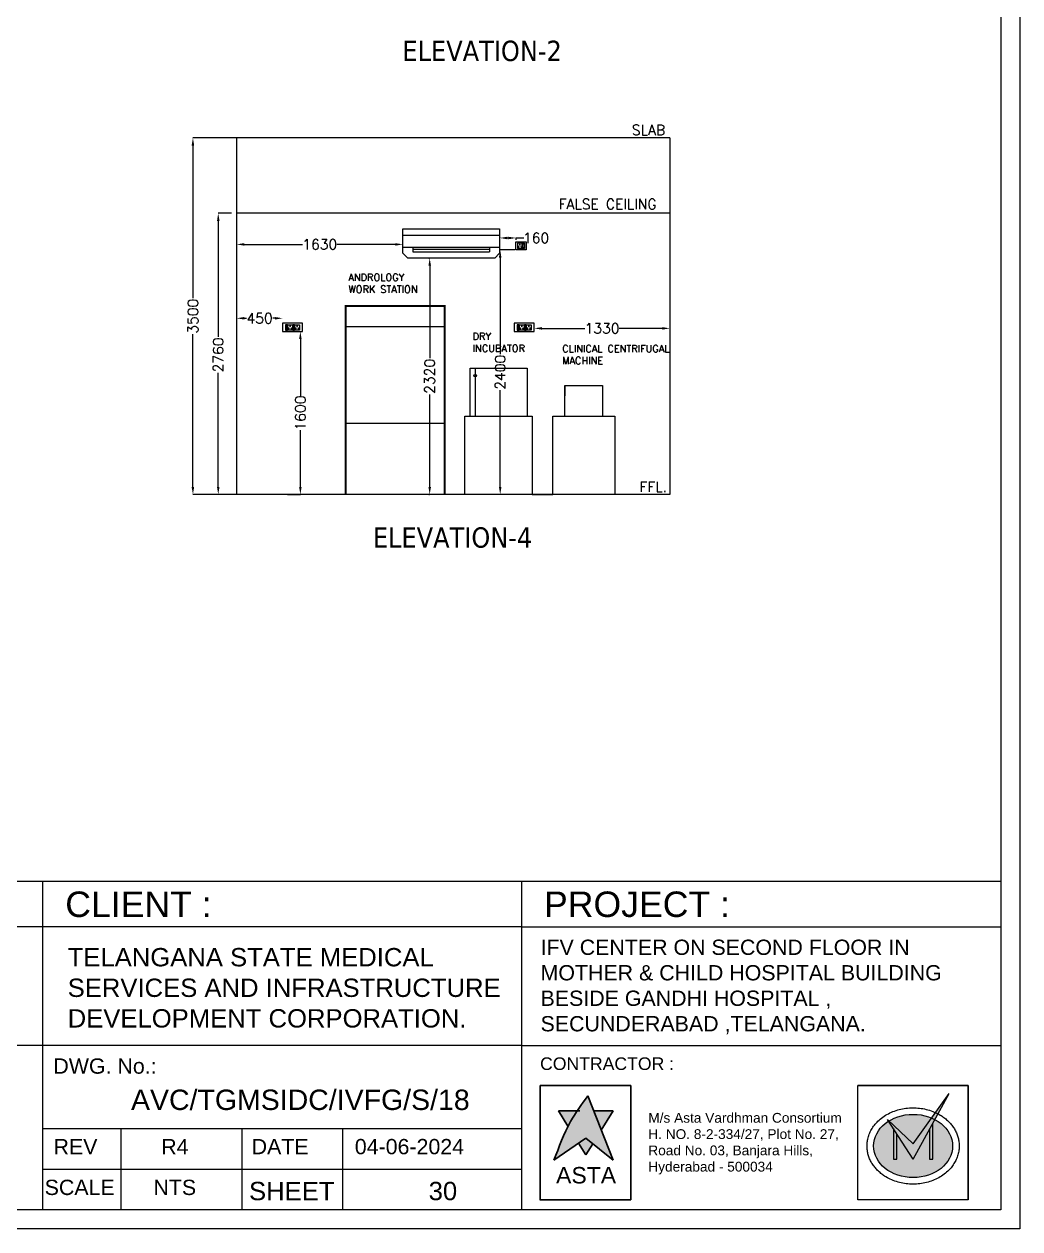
# Model space of a CAD drawing. Extents: x 3552052 to 4102982, y -707811 to -630695.
# Drawn here: x 3992514 to 4002281, y -704834 to -693012 of the extents above; entities that cross this region are included whole.
import ezdxf
from ezdxf.enums import TextEntityAlignment as Align

# ---------------------------------------------------------------- set-up
doc = ezdxf.new("R2010")
doc.units = 0
doc.header["$LTSCALE"] = 6
doc.header["$MEASUREMENT"] = 0
doc.layers.get('0').update_dxf_attribs({"linetype": 'CONTINUOUS', "lineweight": 0})
doc.layers.get('Defpoints').update_dxf_attribs({"linetype": 'CONTINUOUS', "lineweight": 0})
for name, color, linetype, lineweight in [('0.0', 8, 'CONTINUOUS', 0), ('ELE-2NOS OF 6-16 RAW POWER SOCKET', 1, 'CONTINUOUS', 0), ('ELE-4M UPS P.SB', 3, 'CONTINUOUS', 0), ('ELE-SOCKET NMBERING', 7, 'CONTINUOUS', 9), ('EQP', 6, 'CONTINUOUS', 0), ('hatch', 252, 'CONTINUOUS', 0), ('HVAC', 3, 'CONTINUOUS', 15), ('HVAC_HI-WALL_1.5TR', 5, 'CONTINUOUS', 0), ('MEP_HVAC_RA_DUCT', 1, 'CONTINUOUS', 0), ('MEP_HVAC_TEXT', 7, 'CONTINUOUS', 0), ('TITLE', 7, 'CONTINUOUS', 0)]:
    doc.layers.add(name, color=color, linetype=linetype, lineweight=lineweight)
doc.layers.add('ELE-6A AC SOCKET', color=7, linetype='CONTINUOUS', lineweight=0, true_color=0x00ceb6)
doc.styles.add('Annotation', font='tahoma.ttf')
doc.styles.add('ARIAL', font='arial.ttf')
doc.styles.add('ROMANS', font='romans.shx')
doc.styles.get("Standard").update_dxf_attribs({"font": 'SIMPLEX'})
doc.dimstyles.new('AEPL1', dxfattribs={"dimtxt": 100, "dimasz": 75, "dimexe": 1.25, "dimexo": 50, "dimtad": 0, "dimdec": 0, "dimtxsty": 'ROMANS', "dimcen": 2.5, "dimclrd": 7, "dimclre": 7, "dimadec": 0, "dimazin": 0, "dimtfac": 1, "dimtdec": 0, "dimtmove": 0, "dimatfit": 3, "dimfxl": 1, "dimlwd": 0, "dimlwe": 0, "dimarcsym": 0})

# ---------------------------------------------------------------- blocks, each defined once
blk = doc.blocks.new('*D554')
at = {"layer": 'Defpoints', "color": 0, "linetype": 'ByBlock', "transparency": 16777216}
for p in [(3994418, -694868), (3994599, -694868), (3994798, -697628)]:
    blk.add_point(p, dxfattribs=at)
at = {"layer": 'ELE-4M UPS P.SB', "color": 7, "linetype": 'ByBlock', "lineweight": 0, "transparency": 16777216}
for p, q in [((3994549, -694868), (3994417, -694868)), ((3994418, -694943), (3994418, -696081)), ((3994418, -697553), (3994418, -696435)), ((3994748, -697628), (3994417, -697628))]:
    blk.add_line(p, q, dxfattribs=at)
at = {"layer": 'ELE-4M UPS P.SB', "color": 7, "linetype": 'ByBlock', "transparency": 16777216}
for points in [[(3994406, -694943), (3994431, -694943), (3994418, -694868)], [(3994406, -697553), (3994431, -697553), (3994418, -697628)]]:
    blk.add_solid(points, dxfattribs=at)
at = {"layer": 'ELE-4M UPS P.SB', "color": 0, "linetype": 'ByBlock', "transparency": 16777216, "insert": (3994418, -696258), "char_height": 100, "attachment_point": 5, "rotation": 90, "style": 'ROMANS'}
blk.add_mtext('2760', dxfattribs=at)
blk = doc.blocks.new('*D555')
at = {"layer": 'Defpoints', "color": 0, "linetype": 'ByBlock', "transparency": 16777216}
for p in [(3994170, -694128), (3994844, -694128), (3994798, -697628)]:
    blk.add_point(p, dxfattribs=at)
at = {"layer": 'ELE-4M UPS P.SB', "color": 7, "linetype": 'ByBlock', "lineweight": 0, "transparency": 16777216}
for p, q in [((3994794, -694128), (3994169, -694128)), ((3994170, -694203), (3994170, -695701)), ((3994170, -697553), (3994170, -696055)), ((3994748, -697628), (3994169, -697628))]:
    blk.add_line(p, q, dxfattribs=at)
at = {"layer": 'ELE-4M UPS P.SB', "color": 7, "linetype": 'ByBlock', "transparency": 16777216}
for points in [[(3994157, -694203), (3994182, -694203), (3994170, -694128)], [(3994157, -697553), (3994182, -697553), (3994170, -697628)]]:
    blk.add_solid(points, dxfattribs=at)
at = {"layer": 'ELE-4M UPS P.SB', "color": 0, "linetype": 'ByBlock', "transparency": 16777216, "insert": (3994170, -695878), "char_height": 100, "attachment_point": 5, "rotation": 90, "style": 'ROMANS'}
blk.add_mtext('3500', dxfattribs=at)
blk = doc.blocks.new('RTUH 6U')
at = {"layer": 'ELE-2NOS OF 6-16 RAW POWER SOCKET', "color": 30, "lineweight": 0, "ltscale": 300}
for p, q in [((-312, -26), (-227, -26)), ((-312, -124), (-312, -26)), ((-227, -124), (-312, -124)), ((-227, -26), (-227, -124)), ((-187, -26), (-221, -26)), ((-221, -26), (-221, -124)), ((-187, -124), (-221, -124)), ((-221, -124), (-187, -124)), ((-190, -37), (-218, -37)), ((-218, -37), (-218, -113)), ((-190, -40), (-218, -40)), ((-218, -113), (-190, -113)), ((-190, -113), (-190, -37)), ((-187, -124), (-187, -26)), ((-187, -124), (-187, -26)), ((-181, -124), (-181, -26)), ((-181, -26), (-96, -26)), ((-96, -124), (-181, -124)), ((-96, -26), (-96, -124)), ((-57, -26), (-91, -26)), ((-91, -26), (-91, -124)), ((-57, -124), (-91, -124)), ((-91, -124), (-57, -124)), ((-60, -37), (-88, -37)), ((-88, -37), (-88, -113)), ((-60, -40), (-88, -40)), ((-88, -113), (-60, -113)), ((-60, -113), (-60, -37)), ((-57, -124), (-57, -26)), ((-57, -124), (-57, -26))]:
    blk.add_line(p, q, dxfattribs=at)
blk.add_lwpolyline([(0, 0), (-368, 0), (-368, -150), (0, -150)], close=True, dxfattribs=at)
for centre, radius, start, end in [((-293, -56), 5.7, 87.49, 354.7311), ((-289, -52), 4.6, 284.9049, 157.3162), ((-269, -99), 6.62, 127.1584, 52.8416), ((-269, -92), 4.22, 341.4031, 198.5969), ((-249, -52), 4.6, 22.6838, 255.0951), ((-245, -56), 5.7, 185.2689, 92.51), ((-163, -56), 5.7, 87.49, 354.7311), ((-159, -52), 4.6, 284.9049, 157.3162), ((-139, -99), 6.62, 127.1584, 52.8416), ((-139, -92), 4.22, 341.4031, 198.5969), ((-119, -52), 4.6, 22.6838, 255.0951), ((-115, -56), 5.7, 185.2689, 92.51)]:
    blk.add_arc(centre, radius, start, end, dxfattribs=at)
blk = doc.blocks.new('FGF6')
at = {"layer": 'HVAC', "color": 5}
for p, q in [((3680007, -695087), (3680957, -695087)), ((3680007, -695206), (3680957, -695206))]:
    blk.add_line(p, q, dxfattribs=at)
at = {"layer": 'HVAC', "color": 8}
for p, q in [((3680107, -695206), (3680107, -695251)), ((3680107, -695226), (3680858, -695226)), ((3680107, -695251), (3680858, -695251)), ((3680858, -695206), (3680858, -695251))]:
    blk.add_line(p, q, dxfattribs=at)
at = {"layer": 'HVAC', "color": 5}
blk.add_lwpolyline([(3680007, -695026), (3680957, -695026), (3680957, -695265), (3680910, -695312), (3680055, -695312), (3680007, -695265)], close=True, dxfattribs=at)
blk = doc.blocks.new('EQ2WE')
at = {"layer": 'ELE-6A AC SOCKET', "lineweight": 0}
for p, q in [((-99, 170), (-215, 170)), ((-215, 170), (-215, 36)), ((-215, 36), (-99, 36)), ((-99, 36), (-99, 170)), ((-91, 36), (-91, 170)), ((-91, 170), (-45, 170)), ((-45, 170), (-91, 170)), ((-45, 36), (-91, 36)), ((-87, 51), (-87, 155)), ((-87, 155), (-48, 155)), ((-48, 55), (-87, 55)), ((-48, 51), (-87, 51)), ((-48, 155), (-48, 51)), ((-45, 170), (-45, 36)), ((-45, 170), (-45, 36))]:
    blk.add_line(p, q, dxfattribs=at)
blk.add_lwpolyline([(0, 0), (-257, 0), (-257, 206), (0, 206)], close=True, dxfattribs=at)
for centre, radius, start, end in [((-190, 77), 7.83, 5.2689, 272.51), ((-184, 72), 6.31, 202.6838, 75.0951), ((-157, 136), 9.08, 307.1584, 232.8416), ((-157, 127), 5.79, 161.4031, 18.5969), ((-130, 72), 6.31, 104.9049, 337.3162), ((-124, 77), 7.83, 267.49, 174.7311)]:
    blk.add_arc(centre, radius, start, end, dxfattribs=at)
blk = doc.blocks.new('*D556')
at = {"layer": 'Defpoints', "color": 0, "linetype": 'ByBlock', "transparency": 16777216}
for p in [(3997339, -695110), (3997179, -695167), (3997339, -695178)]:
    blk.add_point(p, dxfattribs=at)
at = {"layer": 'ELE-4M UPS P.SB', "color": 7, "linetype": 'ByBlock', "lineweight": 0, "transparency": 16777216}
for p, q in [((3997179, -695117), (3997179, -695109)), ((3997254, -695110), (3997264, -695110)), ((3997339, -695128), (3997339, -695109)), ((3997339, -695110), (3997414, -695110))]:
    blk.add_line(p, q, dxfattribs=at)
at = {"layer": 'ELE-4M UPS P.SB', "color": 7, "linetype": 'ByBlock', "transparency": 16777216}
for points in [[(3997254, -695098), (3997254, -695123), (3997179, -695110)], [(3997264, -695098), (3997264, -695123), (3997339, -695110)]]:
    blk.add_solid(points, dxfattribs=at)
at = {"layer": 'ELE-4M UPS P.SB', "color": 0, "linetype": 'ByBlock', "transparency": 16777216, "insert": (3997536, -695110), "char_height": 100, "attachment_point": 5, "style": 'ROMANS'}
blk.add_mtext('160', dxfattribs=at)
blk = doc.blocks.new('*D557')
at = {"layer": 'Defpoints', "color": 0, "linetype": 'ByBlock', "transparency": 16777216}
for p in [(3994599, -695898), (3994599, -695956), (3995049, -695948)]:
    blk.add_point(p, dxfattribs=at)
at = {"layer": 'ELE-4M UPS P.SB', "color": 7, "linetype": 'ByBlock', "lineweight": 0, "transparency": 16777216}
for p, q in [((3994599, -695906), (3994599, -695897)), ((3994674, -695898), (3994694, -695898)), ((3994974, -695898), (3994953, -695898)), ((3995049, -695898), (3995049, -695897))]:
    blk.add_line(p, q, dxfattribs=at)
at = {"layer": 'ELE-4M UPS P.SB', "color": 7, "linetype": 'ByBlock', "transparency": 16777216}
for points in [[(3994674, -695886), (3994674, -695911), (3994599, -695898)], [(3994974, -695886), (3994974, -695911), (3995049, -695898)]]:
    blk.add_solid(points, dxfattribs=at)
at = {"layer": 'ELE-4M UPS P.SB', "color": 0, "linetype": 'ByBlock', "transparency": 16777216, "insert": (3994824, -695898), "char_height": 100, "attachment_point": 5, "style": 'ROMANS'}
blk.add_mtext('450', dxfattribs=at)
blk = doc.blocks.new('*D558')
at = {"layer": 'Defpoints', "color": 0, "linetype": 'ByBlock', "transparency": 16777216}
for p in [(3995049, -696028), (3995049, -697628), (3995224, -697628)]:
    blk.add_point(p, dxfattribs=at)
at = {"layer": 'ELE-4M UPS P.SB', "color": 7, "linetype": 'ByBlock', "lineweight": 0, "transparency": 16777216}
for p, q in [((3995099, -696028), (3995225, -696028)), ((3995224, -696103), (3995224, -696658)), ((3995224, -697553), (3995224, -696997)), ((3995099, -697628), (3995225, -697628))]:
    blk.add_line(p, q, dxfattribs=at)
at = {"layer": 'ELE-4M UPS P.SB', "color": 7, "linetype": 'ByBlock', "transparency": 16777216}
for points in [[(3995211, -696103), (3995236, -696103), (3995224, -696028)], [(3995211, -697553), (3995236, -697553), (3995224, -697628)]]:
    blk.add_solid(points, dxfattribs=at)
at = {"layer": 'ELE-4M UPS P.SB', "color": 0, "linetype": 'ByBlock', "transparency": 16777216, "insert": (3995224, -696828), "char_height": 100, "attachment_point": 5, "rotation": 90, "style": 'ROMANS'}
blk.add_mtext('1600', dxfattribs=at)
blk = doc.blocks.new('*D559')
at = {"layer": 'Defpoints', "color": 0, "linetype": 'ByBlock', "transparency": 16777216}
for p in [(3997518, -695948), (3998848, -695948), (3998848, -695997)]:
    blk.add_point(p, dxfattribs=at)
at = {"layer": 'ELE-4M UPS P.SB', "color": 7, "linetype": 'ByBlock', "lineweight": 0, "transparency": 16777216}
for p, q in [((3997518, -695998), (3997518, -695998)), ((3997593, -695997), (3998013, -695997)), ((3998773, -695997), (3998352, -695997)), ((3998848, -695998), (3998848, -695998))]:
    blk.add_line(p, q, dxfattribs=at)
at = {"layer": 'ELE-4M UPS P.SB', "color": 7, "linetype": 'ByBlock', "transparency": 16777216}
for points in [[(3997593, -695985), (3997593, -696010), (3997518, -695997)], [(3998773, -695985), (3998773, -696010), (3998848, -695997)]]:
    blk.add_solid(points, dxfattribs=at)
at = {"layer": 'ELE-4M UPS P.SB', "color": 0, "linetype": 'ByBlock', "transparency": 16777216, "insert": (3998183, -695997), "char_height": 100, "attachment_point": 5, "style": 'ROMANS'}
blk.add_mtext('1330', dxfattribs=at)
blk = doc.blocks.new('*D560')
at = {"layer": 'Defpoints', "color": 0, "linetype": 'ByBlock', "transparency": 16777216}
for p in [(3997377, -695228), (3997184, -697628), (3997339, -697628)]:
    blk.add_point(p, dxfattribs=at)
at = {"layer": 'ELE-4M UPS P.SB', "color": 7, "linetype": 'ByBlock', "lineweight": 0, "transparency": 16777216}
for p, q in [((3997327, -695228), (3997182, -695228)), ((3997184, -695303), (3997184, -696251)), ((3997184, -697553), (3997184, -696605)), ((3997289, -697628), (3997182, -697628))]:
    blk.add_line(p, q, dxfattribs=at)
at = {"layer": 'ELE-4M UPS P.SB', "color": 7, "linetype": 'ByBlock', "transparency": 16777216}
for points in [[(3997171, -695303), (3997196, -695303), (3997184, -695228)], [(3997171, -697553), (3997196, -697553), (3997184, -697628)]]:
    blk.add_solid(points, dxfattribs=at)
at = {"layer": 'ELE-4M UPS P.SB', "color": 0, "linetype": 'ByBlock', "transparency": 16777216, "insert": (3997184, -696428), "char_height": 100, "attachment_point": 5, "rotation": 90, "style": 'ROMANS'}
blk.add_mtext('2400', dxfattribs=at)
blk = doc.blocks.new('*D561')
at = {"layer": 'Defpoints', "color": 0, "linetype": 'ByBlock', "transparency": 16777216}
for p in [(3996534, -695308), (3996492, -697628), (3996534, -697628)]:
    blk.add_point(p, dxfattribs=at)
at = {"layer": 'ELE-4M UPS P.SB', "color": 7, "linetype": 'ByBlock', "lineweight": 0, "transparency": 16777216}
for p, q in [((3996484, -695308), (3996491, -695308)), ((3996492, -695383), (3996492, -696291)), ((3996492, -697553), (3996492, -696645)), ((3996484, -697628), (3996491, -697628))]:
    blk.add_line(p, q, dxfattribs=at)
at = {"layer": 'ELE-4M UPS P.SB', "color": 7, "linetype": 'ByBlock', "transparency": 16777216}
for points in [[(3996480, -695383), (3996505, -695383), (3996492, -695308)], [(3996480, -697553), (3996505, -697553), (3996492, -697628)]]:
    blk.add_solid(points, dxfattribs=at)
at = {"layer": 'ELE-4M UPS P.SB', "color": 0, "linetype": 'ByBlock', "transparency": 16777216, "insert": (3996492, -696468), "char_height": 100, "attachment_point": 5, "rotation": 90, "style": 'ROMANS'}
blk.add_mtext('2320', dxfattribs=at)
blk = doc.blocks.new('*D562')
at = {"layer": 'Defpoints', "color": 0, "linetype": 'ByBlock', "transparency": 16777216}
for p in [(3994599, -695141), (3996229, -695141), (3994599, -695173)]:
    blk.add_point(p, dxfattribs=at)
at = {"layer": 'ELE-4M UPS P.SB', "color": 7, "linetype": 'ByBlock', "lineweight": 0, "transparency": 16777216}
for p, q in [((3994599, -695191), (3994599, -695175)), ((3994674, -695173), (3995244, -695173)), ((3996154, -695173), (3995583, -695173)), ((3996229, -695191), (3996229, -695175))]:
    blk.add_line(p, q, dxfattribs=at)
at = {"layer": 'ELE-4M UPS P.SB', "color": 7, "linetype": 'ByBlock', "transparency": 16777216}
for points in [[(3994674, -695161), (3994674, -695186), (3994599, -695173)], [(3996154, -695161), (3996154, -695186), (3996229, -695173)]]:
    blk.add_solid(points, dxfattribs=at)
at = {"layer": 'ELE-4M UPS P.SB', "color": 0, "linetype": 'ByBlock', "transparency": 16777216, "insert": (3995414, -695173), "char_height": 100, "attachment_point": 5, "style": 'ROMANS'}
blk.add_mtext('1630', dxfattribs=at)
blk = doc.blocks.new('IVF-CONTRACTOR')
at = {"lineweight": -3, "true_color": 0x293189}
h = blk.add_hatch(color=177, dxfattribs=at)
h.dxf.hatch_style = 1
edge = h.paths.add_edge_path()
edge.add_spline(control_points=[(3037286, -1386527), (3037185, -1386667), (3036944, -1387001), (3036801, -1387388), (3036719, -1387609)], knot_values=[0, 0, 0, 0, 519.520055, 1226.818077, 1226.818077, 1226.818077, 1226.818077], degree=3, periodic=0)
edge.add_line((3036719, -1387609), (3037255, -1387240))
edge.add_line((3037255, -1387240), (3037717, -1387609))
edge.add_line((3037717, -1387609), (3037286, -1386527))
at = {"lineweight": -3, "true_color": 0xc7c8ca}
h = blk.add_hatch(color=9, dxfattribs=at)
h.dxf.hatch_style = 1
edge = h.paths.add_edge_path()
edge.add_spline(control_points=[(3036953, -1387033), (3036967, -1387008), (3037022, -1386919), (3037088, -1386836), (3037139, -1386779)], knot_values=[3356.588859, 3356.588859, 3356.588859, 3356.588859, 3831.174934, 5081.098827, 5081.098827, 5081.098827, 5081.098827], degree=3, periodic=0)
edge.add_line((3037139, -1386779), (3036793, -1386779))
edge.add_line((3036793, -1386779), (3036953, -1387033))
h.paths.add_polyline_path([(3037717, -1386779), (3037386, -1386779), (3037515, -1387102)])
h.paths.add_polyline_path([(3037370, -1387332), (3037255, -1387240), (3037134, -1387323), (3037255, -1387517)])
at = {"true_color": 0xed1f24}
h = blk.add_hatch(color=240, dxfattribs=at)
h.dxf.hatch_style = 1
edge = h.paths.add_edge_path()
edge.add_line((3042329, -1386921), (3042349, -1386951))
edge.add_ellipse((3042760, -1387369), major_axis=(-665, 0), ratio=0.800236, start_angle=-52.6357, end_angle=-51.8324, ccw=False)
edge.add_line((3042356, -1386946), (3042329, -1386921))
at = {"layer": '0.0', "true_color": 0xed1f24}
h = blk.add_hatch(color=240, dxfattribs=at)
h.dxf.hatch_style = 1
edge = h.paths.add_edge_path()
edge.add_line((3042760, -1387590), (3043125, -1386925))
edge.add_ellipse((3042760, -1387369), major_axis=(-665, 0), ratio=0.800236, start_angle=-123.3804, end_angle=-117.8517)
edge.add_line((3043070, -1386899), (3042760, -1387331))
edge.add_line((3042760, -1387331), (3042356, -1386946))
edge.add_ellipse((3042760, -1387369), major_axis=(-665, 0), ratio=0.800236, start_angle=-52.6357, end_angle=-51.8324)
edge.add_line((3042349, -1386951), (3042760, -1387590))
edge = h.paths.add_edge_path()
edge.add_spline(control_points=[(3043179, -1386828), (3043165, -1386821), (3043150, -1386814), (3043136, -1386807)], knot_values=[-2.156071, -2.156071, -2.156071, -2.156071, -2.090953, -2.090953, -2.090953, -2.090953], degree=3, periodic=0)
edge.add_line((3043136, -1386807), (3043070, -1386899))
edge.add_ellipse((3042760, -1387369), major_axis=(-665, 0), ratio=0.800236, start_angle=-123.3804, end_angle=-117.8517, ccw=False)
edge.add_line((3043125, -1386925), (3043179, -1386828))
edge = h.paths.add_edge_path()
edge.add_line((3043367, -1386486), (3043136, -1386807))
edge.add_spline(control_points=[(3043136, -1386807), (3043150, -1386814), (3043165, -1386821), (3043179, -1386828)], knot_values=[-2.156071, -2.156071, -2.156071, -2.156071, -2.090953, -2.090953, -2.090953, -2.090953], degree=3, periodic=0)
edge.add_line((3043179, -1386828), (3043367, -1386486))
at = {"layer": '0.0', "true_color": 0x139b48}
h = blk.add_hatch(color=114, dxfattribs=at)
h.dxf.hatch_style = 1
edge = h.paths.add_edge_path()
edge.add_ellipse((3042760, -1387369), major_axis=(-665, 0), ratio=0.800236, start_angle=-51.8324, end_angle=236.6196)
edge.add_line((3043125, -1386925), (3043091, -1386988))
edge.add_line((3043091, -1386988), (3043091, -1387590))
edge.add_line((3043091, -1387590), (3043036, -1387590))
edge.add_line((3043036, -1387590), (3043036, -1387088))
edge.add_line((3043036, -1387088), (3042760, -1387590))
edge.add_line((3042760, -1387590), (3042484, -1387160))
edge.add_line((3042484, -1387160), (3042484, -1387590))
edge.add_line((3042484, -1387590), (3042428, -1387590))
edge.add_line((3042428, -1387590), (3042428, -1387075))
edge.add_line((3042428, -1387075), (3042349, -1386951))
edge = h.paths.add_edge_path()
edge.add_ellipse((3042760, -1387369), major_axis=(-665, 0), ratio=0.800236, start_angle=-117.8517, end_angle=-52.6357)
edge.add_line((3042356, -1386946), (3042760, -1387331))
edge.add_line((3042760, -1387331), (3043070, -1386899))
at = {"layer": '0.0', "true_color": 0x000000}
h = blk.add_hatch(color=18, dxfattribs=at)
h.dxf.hatch_style = 1
h.paths.add_polyline_path([(3042484, -1387160), (3042428, -1387075), (3042428, -1387590), (3042484, -1387590)])
h.paths.add_polyline_path([(3043036, -1387590), (3043091, -1387590), (3043091, -1386988), (3043036, -1387088)])
at = {"lineweight": -3}
for p, q in [((3036484, -1386350), (3038013, -1386350)), ((3036484, -1388267), (3036484, -1386350)), ((3036485, -1386350), (3038009, -1386350)), ((3036485, -1388278), (3036485, -1386350)), ((3038013, -1386350), (3038013, -1388267)), ((3041829, -1386350), (3043688, -1386350)), ((3043688, -1386350), (3043688, -1388278)), ((3038011, -1388278), (3036483, -1388278))]:
    blk.add_line(p, q, dxfattribs=at)
at = {"color": 251, "lineweight": -3, "true_color": 0x636466}
for p, q in [((3037717, -1387609), (3037286, -1386527)), ((3036793, -1386779), (3037155, -1386779)), ((3036953, -1387033), (3036793, -1386779)), ((3037386, -1386779), (3037717, -1386779)), ((3037515, -1387102), (3037717, -1386779)), ((3036719, -1387609), (3037255, -1387240)), ((3037717, -1387609), (3037255, -1387240)), ((3037255, -1387517), (3037134, -1387323)), ((3037255, -1387517), (3037370, -1387332))]:
    blk.add_line(p, q, dxfattribs=at)
blk.add_spline([(3036719, -1387609), (3036998, -1386959), (3037286, -1386527)], degree=3, dxfattribs=at)
at = {"layer": '0.0'}
for p, q in [((3036485, -1386350), (3038009, -1386350)), ((3036485, -1388278), (3036485, -1386350)), ((3036485, -1388278), (3036485, -1386350)), ((3036485, -1386350), (3038009, -1386350)), ((3038013, -1386350), (3038013, -1388278)), ((3041829, -1386350), (3043688, -1386350)), ((3041829, -1388278), (3041829, -1386350)), ((3043688, -1386350), (3043688, -1388278)), ((3038009, -1388278), (3036485, -1388278)), ((3043688, -1388278), (3041829, -1388278))]:
    blk.add_line(p, q, dxfattribs=at)
at = {"layer": '0.0', "color": 18, "true_color": 0x000000}
for p, q in [((3042760, -1387590), (3043367, -1386486)), ((3042760, -1387331), (3043367, -1386486)), ((3042760, -1387590), (3042329, -1386921)), ((3042329, -1386921), (3042760, -1387331)), ((3043091, -1387590), (3043091, -1386988)), ((3042428, -1387075), (3042428, -1387590)), ((3042484, -1387590), (3042484, -1387160)), ((3043036, -1387088), (3043036, -1387590)), ((3042428, -1387590), (3042484, -1387590)), ((3043036, -1387590), (3043091, -1387590))]:
    blk.add_line(p, q, dxfattribs=at)
at = {"layer": '0.0'}
blk.add_ellipse((3042760, -1387369), major_axis=(-665, 0), ratio=0.800236, start_param=-3.141592653589793, end_param=3.141592653589793, dxfattribs=at)
blk.add_open_spline([(3043535, -1387369), (3043535, -1387353), (3043534, -1387336), (3043530, -1387296), (3043527, -1387272), (3043516, -1387226), (3043509, -1387202), (3043492, -1387157), (3043483, -1387135), (3043460, -1387092), (3043448, -1387071), (3043420, -1387031), (3043405, -1387011), (3043372, -1386974), (3043355, -1386956), (3043318, -1386922), (3043298, -1386906), (3043258, -1386875), (3043236, -1386861), (3043183, -1386829), (3043150, -1386812), (3043081, -1386783), (3043045, -1386771), (3042972, -1386750), (3042935, -1386742), (3042860, -1386731), (3042821, -1386728), (3042745, -1386726), (3042706, -1386727), (3042630, -1386735), (3042593, -1386741), (3042518, -1386757), (3042482, -1386768), (3042412, -1386794), (3042377, -1386809), (3042312, -1386843), (3042280, -1386862), (3042221, -1386905), (3042194, -1386928), (3042147, -1386974), (3042127, -1386996), (3042091, -1387042), (3042074, -1387067), (3042045, -1387117), (3042033, -1387143), (3042012, -1387197), (3042003, -1387225), (3041992, -1387276), (3041988, -1387299), (3041984, -1387347), (3041984, -1387371), (3041986, -1387418), (3041989, -1387442), (3041997, -1387489), (3042003, -1387512), (3042018, -1387557), (3042026, -1387580), (3042047, -1387623), (3042058, -1387645), (3042084, -1387686), (3042098, -1387706), (3042129, -1387744), (3042145, -1387762), (3042180, -1387798), (3042199, -1387814), (3042238, -1387846), (3042259, -1387861), (3042311, -1387894), (3042343, -1387912), (3042409, -1387944), (3042444, -1387957), (3042515, -1387980), (3042552, -1387989), (3042626, -1388003), (3042664, -1388007), (3042740, -1388012), (3042778, -1388012), (3042854, -1388008), (3042892, -1388003), (3042966, -1387989), (3043003, -1387980), (3043074, -1387958), (3043109, -1387944), (3043175, -1387913), (3043208, -1387895), (3043268, -1387856), (3043297, -1387834), (3043351, -1387787), (3043376, -1387761), (3043416, -1387713), (3043432, -1387690), (3043462, -1387643), (3043475, -1387619), (3043497, -1387569), (3043507, -1387543), (3043522, -1387491), (3043527, -1387464), (3043533, -1387415), (3043535, -1387392), (3043535, -1387369)], degree=3, knots=[-3.141593, -3.141593, -3.141593, -3.141593, -3.06788, -3.06788, -2.960953, -2.960953, -2.854026, -2.854026, -2.747099, -2.747099, -2.640172, -2.640172, -2.533245, -2.533245, -2.426319, -2.426319, -2.319392, -2.319392, -2.212465, -2.212465, -2.059875, -2.059875, -1.907286, -1.907286, -1.754697, -1.754697, -1.602107, -1.602107, -1.449518, -1.449518, -1.296928, -1.296928, -1.144339, -1.144339, -0.99175, -0.99175, -0.83916, -0.83916, -0.686571, -0.686571, -0.558641, -0.558641, -0.43071, -0.43071, -0.30278, -0.30278, -0.17485, -0.17485, -0.068516, -0.068516, 0.037819, 0.037819, 0.144154, 0.144154, 0.250488, 0.250488, 0.356823, 0.356823, 0.463157, 0.463157, 0.569492, 0.569492, 0.675826, 0.675826, 0.782161, 0.782161, 0.888495, 0.888495, 1.039928, 1.039928, 1.191361, 1.191361, 1.342794, 1.342794, 1.494227, 1.494227, 1.64566, 1.64566, 1.797093, 1.797093, 1.948526, 1.948526, 2.099959, 2.099959, 2.251392, 2.251392, 2.402825, 2.402825, 2.554258, 2.554258, 2.675591, 2.675591, 2.796924, 2.796924, 2.918258, 2.918258, 3.039591, 3.039591, 3.141593, 3.141593, 3.141593, 3.141593], dxfattribs=at)
at = {"lineweight": -3, "attachment_point": 1, "style": 'ARIAL'}
for s, width, gutter_width, insert, char_height in [('{\\C256;CONTRACTOR :}', 3919.85, 1060, (3036485, -1385878), 212.06), ('{\\C256;M/s Asta Vardhman Consortium\\PH. NO. 8-2-334/27, Plot No. 27, Road No. 03, Banjara Hills, Hyderabad - 500034}', 3696.75, 822, (3038306, -1386813), 164.38)]:
    blk.add_mtext_dynamic_manual_height_columns(s, width=width, gutter_width=gutter_width, heights=[0], dxfattribs=dict(at, insert=insert, char_height=char_height))
at = {"lineweight": 100, "insert": (3036754, -1387723), "char_height": 276.9, "attachment_point": 1, "style": 'ARIAL'}
blk.add_mtext_dynamic_manual_height_columns('ASTA', width=997.56, gutter_width=254, heights=[0], dxfattribs=at)

msp = doc.modelspace()

# ---------------------------------------------------------------- linework, layer by layer
for p, q in [((4002094.3, -701424.4), (3984444.1, -701424.4)), ((3992698.5, -704647.2), (3992698.5, -701424.4))]:
    msp.add_line(p, q)
at = {"color": 7}
msp.add_line((4002094.3, -704647.2), (3992698.5, -704647.2), dxfattribs=at)
for points in [[(4002281.1, -681115.5), (4002281.1, -704834), (3984257.3, -704834), (3984257.3, -681115.5)], [(4002094.3, -681302.2), (4002094.3, -704647.2), (3984444.1, -704647.2), (3984444.1, -681302.2)]]:
    msp.add_lwpolyline(points, close=True)
at = {"layer": 'EQP', "linetype": 'ByBlock'}
for p, q in [((3995668.5, -695977.8), (3996638.5, -695977.8)), ((3996888.5, -696857.8), (3996888.5, -696387.8)), ((3996888.5, -696387.8), (3997448.5, -696387.8)), ((3996888.5, -696387.8), (3996938.5, -696387.8)), ((3996938.5, -696387.8), (3996938.5, -696857.8)), ((3997448.5, -696387.8), (3997448.5, -696857.8)), ((3997818.5, -696857.8), (3997818.5, -696557.8)), ((3997818.5, -696557.8), (3998188.5, -696557.8)), ((3997818.5, -696557.8), (3997818.5, -696657.8)), ((3998188.5, -696557.8), (3998188.5, -696857.8)), ((3995668.5, -696927.8), (3996638.5, -696927.8)), ((3996838.5, -697627.8), (3996838.5, -696857.8)), ((3996838.5, -696857.8), (3997498.5, -696857.8)), ((3996838.5, -696857.8), (3996888.5, -696857.8)), ((3997498.5, -696857.8), (3997498.5, -697627.8)), ((3997698.5, -697627.8), (3997698.5, -696857.8)), ((3997698.5, -696857.8), (3998308.5, -696857.8)), ((3997698.5, -696857.8), (3997818.5, -696857.8)), ((3998308.5, -696857.8), (3998308.5, -697627.8)), ((3997498.5, -697627.8), (3997698.5, -697627.8))]:
    msp.add_line(p, q, dxfattribs=at)
at = {"layer": 'EQP', "linetype": 'ByBlock', "const_width": 20}
msp.add_lwpolyline([(3995668.5, -697627.8), (3995668.5, -695777.8), (3996638.5, -695777.8), (3996638.5, -697627.8)], dxfattribs=at)
at = {"layer": 'EQP', "linetype": 'ByBlock'}
msp.add_circle((3996938.5, -696461.8), 12.5, dxfattribs=at)
at = {"layer": 'hatch', "color": 7}
msp.add_line((4002094.3, -701423.6), (4002094.3, -704647.2), dxfattribs=at)
at = {"layer": 'MEP_HVAC_RA_DUCT', "color": 8, "linetype": 'ByBlock'}
for p, q in [((3994598.5, -694127.8), (3994598.5, -697627.8)), ((3998847.5, -694127.8), (3998847.5, -697627.8))]:
    msp.add_line(p, q, dxfattribs=at)
for points in [[(3998847.5, -694127.8), (3994598.5, -694127.8)], [(3996908.5, -694867.8), (3994598.5, -694867.8)], [(3998847.5, -694867.8), (3996908.5, -694867.8)], [(3998847.5, -697627.8), (3994598.5, -697627.8)]]:
    msp.add_lwpolyline(points, dxfattribs=at)
at = {"layer": 'MEP_HVAC_TEXT', "linetype": 'ByBlock'}
for p, q in [((3995668.5, -695777.8), (3995668.5, -695977.8)), ((3995668.5, -697627.8), (3995668.5, -696927.8)), ((3997394.3, -701424.4), (3997394.3, -704647.2)), ((3992698.5, -701868.6), (3987297, -701868.6)), ((3997394.3, -701868.6), (3992698.5, -701868.6)), ((3997394.3, -701868.6), (4002094.3, -701868.6)), ((3992698.5, -703035.4), (3987297, -703035.4)), ((3997394.3, -703035.8), (3992694.3, -703035.4)), ((3997394.3, -703035.8), (4002094.3, -703035.4)), ((3992698.5, -703847.2), (3997394.3, -703847.2)), ((3993461.8, -703847.2), (3993461.8, -704647.2)), ((3994650.8, -703847.2), (3994650.8, -704647.2)), ((3995637.2, -703847.2), (3995637.2, -704647.2)), ((3992698.5, -704247.2), (3997394.3, -704247.2))]:
    msp.add_line(p, q, dxfattribs=at)

# ---------------------------------------------------------------- block references
at = {"color": 240, "true_color": 0xed1f24, "xscale": 0.5830909662492498, "yscale": 0.5830909662492498, "zscale": 0.5830909662492498}
msp.add_blockref('IVF-CONTRACTOR', (2227027.9, 104942.1), dxfattribs=at)
at = {"layer": 'ELE-2NOS OF 6-16 RAW POWER SOCKET', "color": 3, "linetype": 'ByBlock', "xscale": 0.5333333333336726, "yscale": 0.5333333333336726, "zscale": 0.5333333333336726, "rotation": 179.9999999999999}
for p in [(3995048.5, -696027.8), (3997321, -696027.8)]:
    msp.add_blockref('RTUH 6U', p, dxfattribs=at)
at = {"layer": 'ELE-6A AC SOCKET', "color": 254, "linetype": 'ByBlock', "true_color": 0xdebad0, "xscale": 0.3885944238316955, "yscale": 0.3885944238316955, "zscale": 0.3885944238316955}
msp.add_blockref('EQ2WE', (3997438.5, -695227.8), dxfattribs=at)
at = {"layer": 'HVAC_HI-WALL_1.5TR'}
msp.add_blockref('FGF6', (316221.4, 4.5), dxfattribs=at)

# ---------------------------------------------------------------- texts
at = {"char_height": 200, "width": 2697.906, "attachment_point": 3, "style": 'Annotation'}
for s, insert in [('\\pxql;ELEVATION-2', (3998922.5, -693174.1)), ('\\pxql;ELEVATION-4', (3998632.7, -697949.2))]:
    msp.add_mtext(s, dxfattribs=dict(at, insert=insert))
at = {"layer": 'ELE-SOCKET NMBERING', "color": 0, "char_height": 100.004, "width": 2358.602, "attachment_point": 1, "style": 'Annotation'}
for s, insert in [('{\\Fromans|c0;SLAB}', (3998475.4, -694000.4)), ('{\\Fromans|c0;FALSE CEILING }', (3997757.2, -694727.7)), ('{\\Fromans|c0;FFL.}', (3998550.6, -697502.7))]:
    msp.add_mtext(s, dxfattribs=dict(at, insert=insert))
at = {"layer": 'MEP_HVAC_TEXT', "linetype": 'ByBlock', "char_height": 70, "attachment_point": 1}
for s, width, insert in [('ANDROLOGY \\PWORK STATION', 1116.402, (3995695.2, -695461.4)), ('DRY\\PINCUBATOR', 708.921, (3996913.4, -696040.8)), ('CLINICAL CENTRIFUGAL\\PMACHINE', 1014.38, (3997791.7, -696161.3))]:
    msp.add_mtext_dynamic_manual_height_columns(s, width=width, gutter_width=10, heights=[0], dxfattribs=dict(at, insert=insert))
at = {"layer": 'TITLE', "color": 7, "style": 'ARIAL'}
for s, height, p in [('CLIENT :', 250, (3992917.7, -701773.3)), ('PROJECT :', 250, (3997613.5, -701773.3)), ('DWG. No.:', 150, (3992801.1, -703310.8))]:
    msp.add_text(s, height=height, dxfattribs=at).set_placement(p)
for s, height, p in [('REV', 150, (3993017.9, -704026.4)), ('R4', 150, (3993992.8, -704026.4)), ('DATE', 150, (3995025.5, -704026.4)), ('04-06-2024', 150, (3996293.5, -704026.4)), ('SCALE', 150, (3993059.3, -704426.4)), ('NTS', 150, (3993991.9, -704426.4)), ('SHEET', 180, (3995139.4, -704462.3)), ('30', 180, (3996622, -704462.3))]:
    msp.add_text(s, height=height, dxfattribs=at).set_placement(p, align=Align.MIDDLE_CENTER)
at = {"layer": 'TITLE', "color": 7, "attachment_point": 1, "style": 'ARIAL'}
for s, width, gutter_width, insert, char_height in [('\\pxql;IFV CENTER ON SECOND FLOOR IN MOTHER & CHILD HOSPITAL BUILDING BESIDE GANDHI HOSPITAL , SECUNDERABAD ,TELANGANA. ', 4493.629, 10, (3997579.6, -701995.4), 150), ('{\\C256;TELANGANA STATE MEDICAL SERVICES AND INFRASTRUCTURE DEVELOPMENT CORPORATION.}', 4493.629, 10, (3992941.4, -702077.7), 180), ('\\pxqc;AVC/TGMSIDC/IVFG/S/18', 5392.273, 12, (3992527.5, -703467.1), 200)]:
    msp.add_mtext_dynamic_manual_height_columns(s, width=width, gutter_width=gutter_width, heights=[0], dxfattribs=dict(at, insert=insert, char_height=char_height))

# ---------------------------------------------------------------- dimensions: what is measured, and where the dimension line sits
at = {"layer": 'ELE-4M UPS P.SB', "color": 0, "linetype": 'ByBlock'}
for base, p2, picture, middle in [((3994169.8, -694127.8), (3994844.4, -694127.8), '*D555', (3994169.8, -695877.8)), ((3994418.3, -694867.8), (3994598.5, -694867.8), '*D554', (3994418.3, -696257.8))]:
    dim = msp.add_linear_dim(base=base, p1=(3994798, -697627.8), p2=p2, angle=90, dimstyle='AEPL1', dxfattribs=at)
    dim.commit()
    dim.dimension.update_dxf_attribs({"geometry": picture, "text_midpoint": middle, "dimtype": 160})
for base, p1, p2, picture, middle in [((3994598.5, -695173.3), (3996228.5, -695141.1), (3994598.5, -695141.1), '*D562', (3995413.5, -695173.3)), ((3997338.5, -695110.2), (3997178.5, -695166.6), (3997338.5, -695177.8), '*D556', (3997535.6, -695110.2)), ((3994598.5, -695898.5), (3995048.5, -695947.8), (3994598.5, -695955.9), '*D557', (3994823.5, -695898.5)), ((3998847.5, -695997), (3997517.5, -695947.8), (3998847.5, -695947.8), '*D559', (3998182.5, -695997))]:
    dim = msp.add_linear_dim(base=base, p1=p1, p2=p2, dimstyle='AEPL1', dxfattribs=at)
    dim.commit()
    dim.dimension.update_dxf_attribs({"geometry": picture, "text_midpoint": middle})
for base, p1, p2, picture, middle in [((3997183.6, -697627.8), (3997377.4, -695227.8), (3997338.5, -697627.8), '*D560', (3997183.6, -696427.8)), ((3996492.4, -697627.8), (3996534.1, -695307.8), (3996534.1, -697627.8), '*D561', (3996492.4, -696467.8)), ((3995223.6, -697627.8), (3995048.5, -696027.8), (3995048.5, -697627.8), '*D558', (3995223.6, -696827.8))]:
    dim = msp.add_linear_dim(base=base, p1=p1, p2=p2, angle=90, dimstyle='AEPL1', dxfattribs=at)
    dim.commit()
    dim.dimension.update_dxf_attribs({"geometry": picture, "text_midpoint": middle})

doc.saveas('drawing.dxf')
